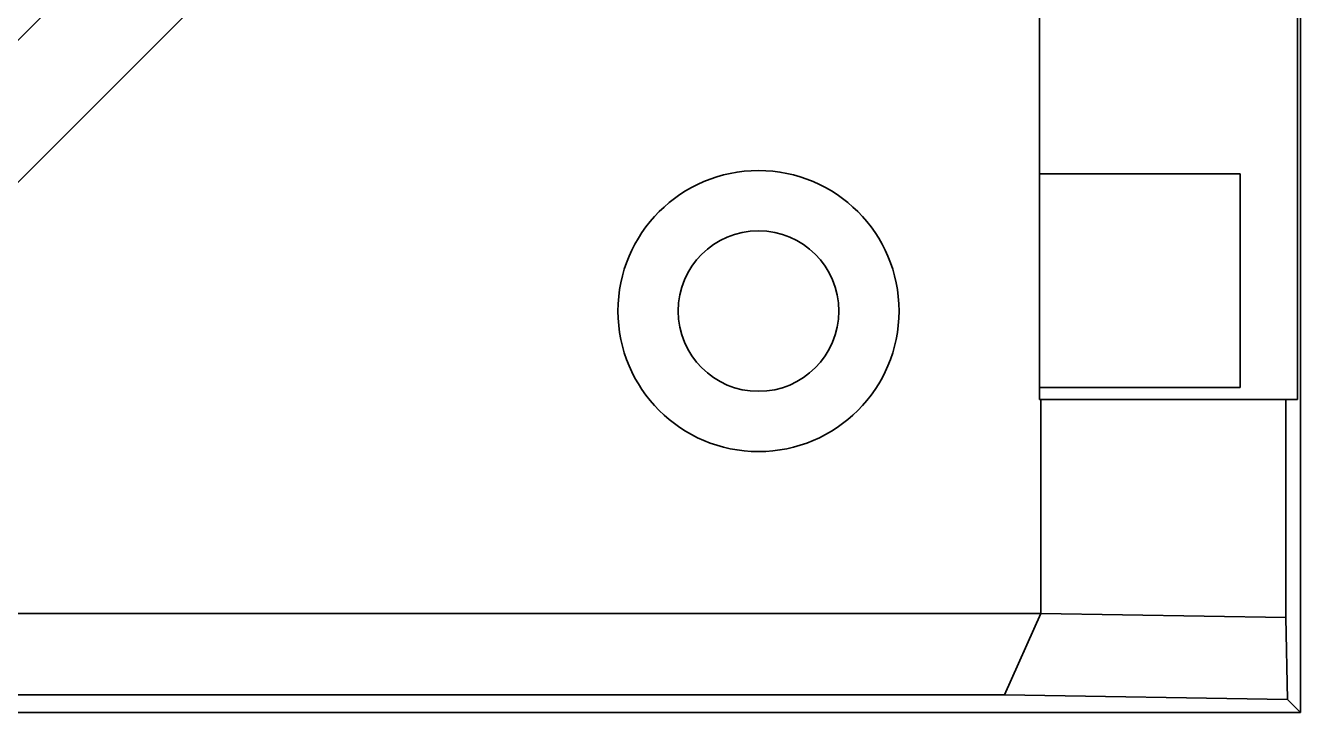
# Model space of a CAD drawing. Extents: x 23 to 417, y 3 to 294.
# Drawn here: x 223.84 to 239.72, y 153.03 to 161.58 of the extents above; entities that cross this region are included whole.
import ezdxf

# ---------------------------------------------------------------- set-up
doc = ezdxf.new("R2010")
doc.units = 0
doc.layers.add('1', color=7, linetype='Continuous', lineweight=13)

msp = doc.modelspace()

# ---------------------------------------------------------------- linework, layer by layer
at = {"layer": '1', "color": 7, "lineweight": 35, "ltscale": 0.3875}
msp.add_line((239.722, 153.025), (239.722, 168.525), dxfattribs=at)
at = {"layer": '1', "color": 7, "lineweight": 35, "ltscale": 0.381317}
msp.add_line((221.184, 157.063), (231.97, 167.848), dxfattribs=at)
at = {"layer": '1', "color": 7, "lineweight": 35, "ltscale": 0.32981}
msp.add_line((220.3, 157.947), (229.629, 167.275), dxfattribs=at)
at = {"layer": '1', "color": 7, "lineweight": 35, "ltscale": 0.1925}
for p, q in [((236.472, 156.925), (236.472, 164.625)), ((239.684, 156.925), (239.684, 164.625))]:
    msp.add_line(p, q, dxfattribs=at)
at = {"layer": '1', "color": 7, "lineweight": 35, "ltscale": 0.0625}
for p, q in [((236.472, 159.735), (238.972, 159.735)), ((236.472, 157.074), (238.972, 157.074))]:
    msp.add_line(p, q, dxfattribs=at)
at = {"layer": '1', "color": 7, "lineweight": 35, "ltscale": 0.033257}
for p, q in [((238.972, 158.405), (238.972, 159.735)), ((238.972, 157.074), (238.972, 158.405))]:
    msp.add_line(p, q, dxfattribs=at)
at = {"layer": '1', "color": 7, "lineweight": 35, "ltscale": 0.000434028}
msp.add_line((236.472, 156.925), (236.489, 156.925), dxfattribs=at)
at = {"layer": '1', "color": 7, "lineweight": 35, "ltscale": 0.076215}
msp.add_line((236.489, 156.925), (239.538, 156.925), dxfattribs=at)
at = {"layer": '1', "color": 7, "lineweight": 35, "ltscale": 0.066683}
msp.add_line((236.489, 154.258), (236.489, 156.925), dxfattribs=at)
at = {"layer": '1', "color": 7, "lineweight": 35, "ltscale": 0.003646}
msp.add_line((239.538, 156.925), (239.684, 156.925), dxfattribs=at)
at = {"layer": '1', "color": 7, "lineweight": 35, "ltscale": 0.067898}
msp.add_line((239.538, 154.21), (239.538, 156.925), dxfattribs=at)
at = {"layer": '1', "color": 7, "lineweight": 35}
for p, q in [((210.455, 154.258), (236.489, 154.258)), ((209.441, 153.244), (236.034, 153.244)), ((209.222, 153.025), (239.722, 153.025))]:
    msp.add_line(p, q, dxfattribs=at)
at = {"layer": '1', "color": 7, "lineweight": 35, "ltscale": 0.027785}
msp.add_line((236.489, 154.258), (236.034, 153.244), dxfattribs=at)
at = {"layer": '1', "color": 7, "lineweight": 35, "ltscale": 0.076225}
msp.add_line((236.489, 154.258), (239.538, 154.21), dxfattribs=at)
at = {"layer": '1', "color": 7, "lineweight": 35, "ltscale": 0.025544}
msp.add_line((239.538, 154.21), (239.559, 153.188), dxfattribs=at)
at = {"layer": '1', "color": 7, "lineweight": 35, "ltscale": 0.088142}
msp.add_line((236.034, 153.244), (239.559, 153.188), dxfattribs=at)
at = {"layer": '1', "color": 7, "lineweight": 35, "ltscale": 0.005747}
msp.add_line((239.559, 153.188), (239.722, 153.025), dxfattribs=at)
at = {"layer": '1', "color": 7, "lineweight": 35}
for radius in [1.75, 1]:
    msp.add_circle((232.972, 158.025), radius, dxfattribs=at)

doc.saveas('drawing.dxf')
